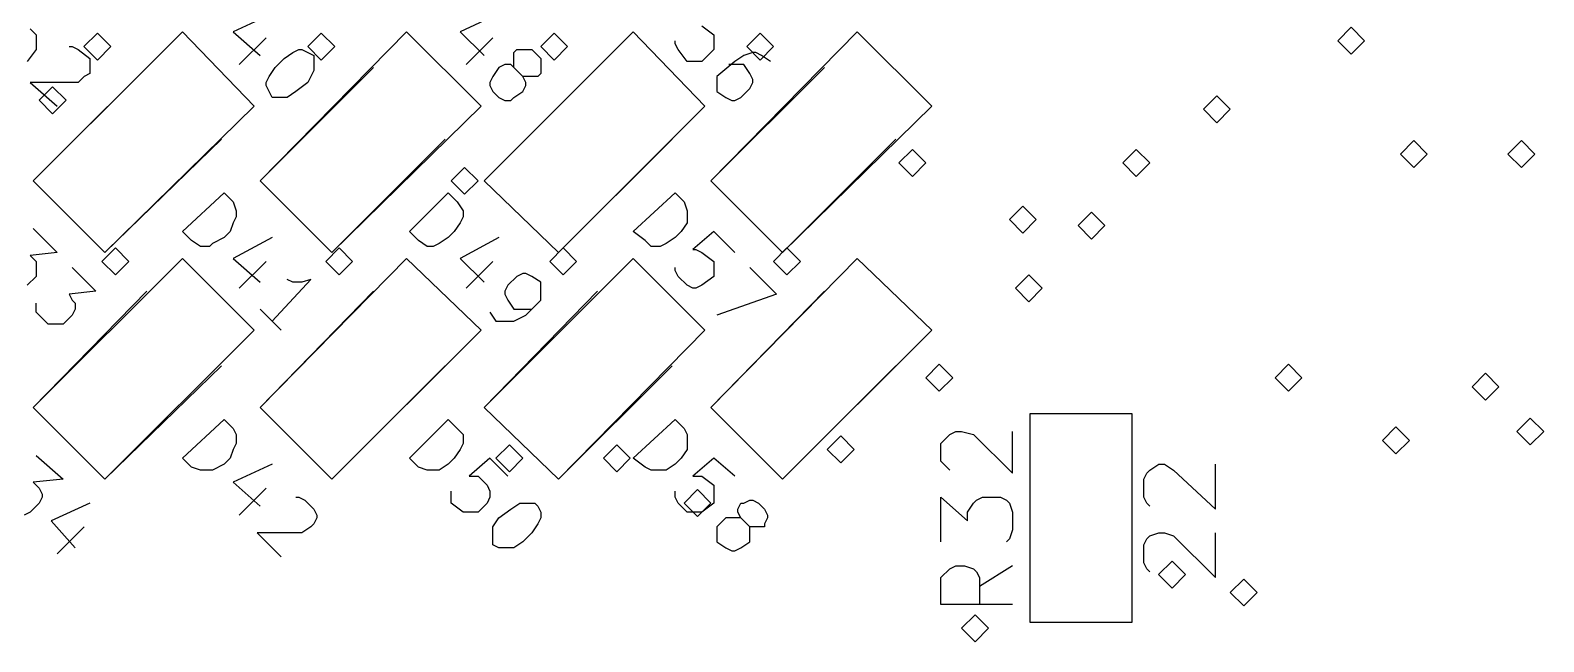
# Model space of a CAD drawing. Extents: x 11 to 154, y 0 to 137.
# Drawn here: x 58.18 to 79.64, y 48.05 to 56.73 of the extents above; entities that cross this region are included whole.
import ezdxf

# ---------------------------------------------------------------- set-up
doc = ezdxf.new("R2010")
doc.units = 0

msp = doc.modelspace()

# ---------------------------------------------------------------- linework, layer by layer
at = {"layer": '1'}
for p, q in [((58.219611, 54.589329), (60.336275, 56.705993)), ((58.939269, 56.49433), (59.12977, 56.684827)), ((59.12977, 56.684827), (59.320271, 56.49433)), ((60.336275, 56.705993), (61.352282, 55.647661)), ((61.436935, 54.589329), (63.511271, 56.705993)), ((62.114265, 56.49433), (62.304766, 56.684827)), ((62.304766, 56.684827), (62.495267, 56.49433)), ((63.511271, 56.705993), (64.569603, 55.647661)), ((64.611931, 54.589329), (66.728595, 56.705993)), ((65.416272, 56.49433), (65.606773, 56.684827)), ((65.606773, 56.684827), (65.797274, 56.49433)), ((66.728595, 56.705993), (67.744599, 55.647661)), ((67.829269, 54.589329), (69.903591, 56.705993)), ((68.337263, 56.49433), (68.527764, 56.684827)), ((68.527764, 56.684827), (68.718265, 56.49433)), ((69.903591, 56.705993), (70.961923, 55.647661)), ((76.71925, 56.578996), (76.909751, 56.769496)), ((76.909751, 56.769496), (77.100252, 56.578996)), ((59.12977, 56.303826), (58.939269, 56.49433)), ((59.320271, 56.49433), (59.12977, 56.303826)), ((59.320271, 56.49433), (59.320271, 56.49433)), ((62.304766, 56.303826), (62.114265, 56.49433)), ((62.495267, 56.49433), (62.304766, 56.303826)), ((62.495267, 56.49433), (62.495267, 56.49433)), ((65.606773, 56.303826), (65.416272, 56.49433)), ((65.797274, 56.49433), (65.606773, 56.303826)), ((65.797274, 56.49433), (65.797274, 56.49433)), ((68.527764, 56.303826), (68.337263, 56.49433)), ((68.718265, 56.49433), (68.527764, 56.303826)), ((68.718265, 56.49433), (68.718265, 56.49433)), ((76.909751, 56.388492), (76.71925, 56.578996)), ((77.100252, 56.578996), (76.909751, 56.388492)), ((77.100252, 56.578996), (77.100252, 56.578996)), ((58.304281, 55.732328), (58.49478, 55.922826)), ((58.49478, 55.922826), (58.68528, 55.732328)), ((58.49478, 55.54183), (58.304281, 55.732328)), ((58.68528, 55.732328), (58.49478, 55.54183)), ((58.68528, 55.732328), (58.68528, 55.732328)), ((61.352282, 55.647661), (59.235618, 53.573331)), ((64.569603, 55.647661), (62.452939, 53.573331)), ((67.744599, 55.647661), (65.670263, 53.573331)), ((70.961923, 55.647661), (68.845259, 53.573331)), ((74.814249, 55.605325), (75.00475, 55.795829)), ((75.00475, 55.414828), (74.814249, 55.605325)), ((75.00475, 55.795829), (75.195251, 55.605325)), ((75.195251, 55.605325), (75.00475, 55.414828)), ((75.195251, 55.605325), (75.195251, 55.605325)), ((77.608246, 54.970329), (77.798746, 55.160827)), ((77.798746, 55.160827), (77.989245, 54.970329)), ((79.132247, 54.970329), (79.322746, 55.160827)), ((79.322746, 55.160827), (79.513246, 54.970329)), ((70.496271, 54.843326), (70.68677, 55.03383)), ((70.68677, 55.03383), (70.87727, 54.843326)), ((73.671267, 54.843326), (73.861766, 55.03383)), ((73.861766, 55.03383), (74.052266, 54.843326)), ((77.798746, 54.779831), (77.608246, 54.970329)), ((77.989245, 54.970329), (77.798746, 54.779831)), ((77.989245, 54.970329), (77.989245, 54.970329)), ((79.322746, 54.779831), (79.132247, 54.970329)), ((79.513246, 54.970329), (79.322746, 54.779831)), ((79.513246, 54.970329), (79.513246, 54.970329)), ((64.146279, 54.589329), (64.336778, 54.779827)), ((64.336778, 54.779827), (64.527278, 54.589329)), ((70.68677, 54.652829), (70.496271, 54.843326)), ((70.87727, 54.843326), (70.68677, 54.652829)), ((70.87727, 54.843326), (70.87727, 54.843326)), ((73.861766, 54.652829), (73.671267, 54.843326)), ((74.052266, 54.843326), (73.861766, 54.652829)), ((74.052266, 54.843326), (74.052266, 54.843326)), ((59.235618, 53.573331), (58.219611, 54.589329)), ((62.452939, 53.573331), (61.436935, 54.589329)), ((64.336778, 54.39883), (64.146279, 54.589329)), ((64.527278, 54.589329), (64.336778, 54.39883)), ((64.527278, 54.589329), (64.527278, 54.589329)), ((65.670263, 53.573331), (64.611931, 54.589329)), ((68.845259, 53.573331), (67.829269, 54.589329)), ((72.062597, 54.038999), (72.253096, 54.229497)), ((72.253096, 54.229497), (72.443596, 54.038999)), ((73.036259, 53.95433), (73.226759, 54.144828)), ((73.226759, 54.144828), (73.417259, 53.95433)), ((72.253096, 53.848496), (72.062597, 54.038999)), ((72.443596, 54.038999), (72.253096, 53.848496)), ((72.443596, 54.038999), (72.443596, 54.038999)), ((73.226759, 53.763832), (73.036259, 53.95433)), ((73.417259, 53.95433), (73.226759, 53.763832)), ((73.417259, 53.95433), (73.417259, 53.95433)), ((58.219611, 51.371997), (60.336275, 53.488661)), ((59.193277, 53.446328), (59.383777, 53.636832)), ((59.383777, 53.25583), (59.193277, 53.446328)), ((59.383777, 53.636832), (59.574276, 53.446328)), ((59.574276, 53.446328), (59.383777, 53.25583)), ((59.574276, 53.446328), (59.574276, 53.446328)), ((60.336275, 53.488661), (61.352282, 52.472665)), ((61.436935, 51.371997), (63.511271, 53.488661)), ((62.368273, 53.446328), (62.558773, 53.636832)), ((62.558773, 53.25583), (62.368273, 53.446328)), ((62.558773, 53.636832), (62.749272, 53.446328)), ((62.749272, 53.446328), (62.558773, 53.25583)), ((62.749272, 53.446328), (62.749272, 53.446328)), ((63.511271, 53.488661), (64.569603, 52.472665)), ((64.611931, 51.371997), (66.728595, 53.488661)), ((65.543269, 53.446328), (65.733769, 53.636832)), ((65.733769, 53.25583), (65.543269, 53.446328)), ((65.733769, 53.636832), (65.924268, 53.446328)), ((65.924268, 53.446328), (65.733769, 53.25583)), ((65.924268, 53.446328), (65.924268, 53.446328)), ((66.728595, 53.488661), (67.744599, 52.472665)), ((67.829269, 51.371997), (69.903591, 53.488661)), ((68.718265, 53.446328), (68.908765, 53.636832)), ((68.908765, 53.25583), (68.718265, 53.446328)), ((68.908765, 53.636832), (69.099264, 53.446328)), ((69.099264, 53.446328), (68.908765, 53.25583)), ((69.099264, 53.446328), (69.099264, 53.446328)), ((69.903591, 53.488661), (70.961923, 52.472665)), ((72.147266, 53.065329), (72.337766, 53.255832)), ((72.337766, 53.255832), (72.528265, 53.065329)), ((72.337766, 52.874829), (72.147266, 53.065329)), ((72.528265, 53.065329), (72.337766, 52.874829)), ((72.528265, 53.065329), (72.528265, 53.065329)), ((61.352282, 52.472665), (59.235618, 50.356001)), ((64.569603, 52.472665), (62.452939, 50.356001)), ((67.744599, 52.472665), (65.670263, 50.356001)), ((70.961923, 52.472665), (68.845259, 50.356001)), ((70.87727, 51.795333), (71.067762, 51.985831)), ((71.067762, 51.985831), (71.258254, 51.795333)), ((75.830256, 51.795333), (76.020756, 51.985831)), ((76.020756, 51.985831), (76.211255, 51.795333)), ((71.067762, 51.604835), (70.87727, 51.795333)), ((71.258254, 51.795333), (71.067762, 51.604835)), ((71.258254, 51.795333), (71.258254, 51.795333)), ((76.020756, 51.604835), (75.830256, 51.795333)), ((76.211255, 51.795333), (76.020756, 51.604835)), ((76.211255, 51.795333), (76.211255, 51.795333)), ((78.624252, 51.66833), (78.814752, 51.858834)), ((78.814752, 51.858834), (79.005252, 51.66833)), ((78.814752, 51.477833), (78.624252, 51.66833)), ((79.005252, 51.66833), (78.814752, 51.477833)), ((79.005252, 51.66833), (79.005252, 51.66833)), ((59.235618, 50.356001), (58.219611, 51.371997)), ((62.452939, 50.356001), (61.436935, 51.371997)), ((65.670263, 50.356001), (64.611931, 51.371997)), ((68.845259, 50.356001), (67.829269, 51.371997)), ((72.358927, 51.287336), (73.798261, 51.287336)), ((72.358927, 48.324004), (72.358927, 51.287336)), ((73.798261, 51.287336), (73.798261, 48.324004)), ((77.354257, 50.906337), (77.544756, 51.096834)), ((77.544756, 51.096834), (77.735256, 50.906337)), ((79.259257, 51.033331), (79.449757, 51.223835)), ((79.449757, 51.223835), (79.640256, 51.033331)), ((69.480264, 50.779334), (69.670764, 50.969832)), ((69.670764, 50.969832), (69.861263, 50.779334)), ((77.544756, 50.715833), (77.354257, 50.906337)), ((77.735256, 50.906337), (77.544756, 50.715833)), ((77.735256, 50.906337), (77.735256, 50.906337)), ((79.449757, 50.842833), (79.259257, 51.033331)), ((79.640256, 51.033331), (79.449757, 50.842833)), ((79.640256, 51.033331), (79.640256, 51.033331)), ((64.781267, 50.652332), (64.971767, 50.842835)), ((64.971767, 50.461834), (64.781267, 50.652332)), ((64.971767, 50.842835), (65.162267, 50.652332)), ((65.162267, 50.652332), (64.971767, 50.461834)), ((65.162267, 50.652332), (65.162267, 50.652332)), ((66.305268, 50.652332), (66.495768, 50.842835)), ((66.495768, 50.461834), (66.305268, 50.652332)), ((66.495768, 50.842835), (66.686267, 50.652332)), ((66.686267, 50.652332), (66.495768, 50.461834)), ((66.686267, 50.652332), (66.686267, 50.652332)), ((69.670764, 50.588836), (69.480264, 50.779334)), ((69.861263, 50.779334), (69.670764, 50.588836)), ((69.861263, 50.779334), (69.861263, 50.779334)), ((67.448269, 50.017335), (67.638769, 50.207833)), ((67.638769, 49.826835), (67.448269, 50.017335)), ((67.638769, 50.207833), (67.829269, 50.017335)), ((67.829269, 50.017335), (67.638769, 49.826835)), ((67.829269, 50.017335), (67.829269, 50.017335)), ((74.179261, 49.001336), (74.36976, 49.191834)), ((74.36976, 49.191834), (74.56026, 49.001336)), ((74.36976, 48.810839), (74.179261, 49.001336)), ((74.56026, 49.001336), (74.36976, 48.810839)), ((74.56026, 49.001336), (74.56026, 49.001336)), ((75.195251, 48.747339), (75.385751, 48.937837)), ((75.385751, 48.937837), (75.576251, 48.747339)), ((75.385751, 48.556836), (75.195251, 48.747339)), ((75.576251, 48.747339), (75.385751, 48.556836)), ((75.576251, 48.747339), (75.576251, 48.747339)), ((71.385264, 48.239337), (71.575764, 48.429835)), ((71.575764, 48.429835), (71.766264, 48.239337)), ((73.798261, 48.324004), (72.358927, 48.324004)), ((71.575764, 48.048838), (71.385264, 48.239337)), ((71.766264, 48.239337), (71.575764, 48.048838)), ((71.766264, 48.239337), (71.766264, 48.239337))]:
    msp.add_line(p, q, dxfattribs=at)
at = {"layer": 'top silk'}
for p, q in [((61.606763, 56.959466), (61.056425, 56.705469)), ((64.8241, 56.959466), (64.273765, 56.705469)), ((58.177667, 56.7479), (58.262333, 56.663234)), ((58.262333, 56.663234), (58.262333, 56.451568)), ((61.056425, 56.705469), (61.437428, 56.366803)), ((64.273765, 56.705469), (64.612424, 56.366803)), ((67.702634, 56.7902), (67.871967, 56.6632)), ((67.871967, 56.6632), (67.871967, 56.451534)), ((58.262333, 56.451568), (58.135333, 56.282234)), ((58.728, 56.4939), (58.770333, 56.4939)), ((58.770333, 56.4939), (58.855, 56.451567)), ((58.855, 56.451567), (59.024333, 56.324567)), ((61.522094, 56.6208), (61.141095, 56.2398)), ((61.902934, 56.4092), (61.9876, 56.451533)), ((61.9876, 56.451533), (62.029933, 56.451533)), ((62.029933, 56.451533), (62.1146, 56.4092)), ((64.739434, 56.6208), (64.358432, 56.2398)), ((65.0356, 56.409166), (65.077933, 56.4515)), ((65.077933, 56.4515), (65.2896, 56.4515)), ((65.2896, 56.4515), (65.4166, 56.3245)), ((67.321634, 56.5362), (67.321634, 56.578534)), ((67.363968, 56.451534), (67.321634, 56.5362)), ((67.490968, 56.282201), (67.363968, 56.451534)), ((67.871967, 56.451534), (67.702634, 56.282201)), ((59.024333, 56.324567), (59.024333, 56.1129)), ((61.648934, 56.197534), (61.775934, 56.324533)), ((61.775934, 56.324533), (61.902934, 56.4092)), ((62.1146, 56.4092), (62.199267, 56.366867)), ((62.199267, 56.366867), (62.199267, 56.1552)), ((64.9086, 56.239833), (64.823934, 56.1975)), ((64.993267, 56.239833), (64.9086, 56.239833)), ((65.1626, 56.0705), (64.993267, 56.239833)), ((65.0356, 56.1975), (65.0356, 56.409166)), ((65.4166, 56.3245), (65.4166, 56.112833)), ((67.702634, 56.282201), (67.490968, 56.282201)), ((68.168301, 56.2822), (67.914301, 56.070534)), ((68.2953, 56.239867), (68.083634, 56.239867)), ((68.2953, 56.366867), (68.168301, 56.2822)), ((68.4223, 56.4092), (68.2953, 56.366867)), ((68.379967, 56.112867), (68.2953, 56.239867)), ((68.464634, 56.4092), (68.4223, 56.4092)), ((68.5493, 56.366867), (68.464634, 56.4092)), ((68.6763, 56.2822), (68.5493, 56.366867)), ((59.828773, 56.197472), (58.220104, 54.588805)), ((58.939666, 56.070567), (58.855, 55.985901)), ((59.024333, 56.1129), (58.939666, 56.070567)), ((63.046095, 56.197472), (61.437428, 54.588805)), ((61.521934, 55.985867), (61.564267, 56.070534)), ((61.564267, 56.070534), (61.648934, 56.197534)), ((62.199267, 56.1552), (62.1146, 55.985867)), ((66.221091, 56.197472), (64.612424, 54.588805)), ((64.739267, 56.0705), (64.696934, 55.985834)), ((64.823934, 56.1975), (64.739267, 56.0705)), ((65.374266, 56.0705), (65.1626, 56.0705)), ((65.204933, 55.985834), (65.1626, 56.0705)), ((65.4166, 56.112833), (65.374266, 56.0705)), ((69.438431, 56.197472), (67.829761, 54.588805)), ((67.914301, 56.070534), (67.914301, 55.858867)), ((68.4223, 56.0282), (68.379967, 56.112867)), ((68.4223, 55.985867), (68.4223, 56.0282)), ((58.855, 55.985901), (58.177667, 55.985901)), ((58.177667, 55.985901), (58.558667, 55.647234)), ((61.521934, 55.943534), (61.521934, 55.985867)), ((61.606601, 55.774201), (61.521934, 55.943534)), ((61.945267, 55.858867), (61.818267, 55.774201)), ((62.1146, 55.985867), (61.945267, 55.858867)), ((64.696934, 55.985834), (64.696934, 55.9435)), ((64.696934, 55.9435), (64.739267, 55.858834)), ((64.739267, 55.858834), (64.823934, 55.774167)), ((65.0356, 55.774167), (65.1626, 55.858834)), ((65.1626, 55.858834), (65.204933, 55.9435)), ((65.204933, 55.9435), (65.204933, 55.985834)), ((67.914301, 55.858867), (68.041301, 55.774201)), ((68.252967, 55.774201), (68.379967, 55.9012)), ((68.379967, 55.9012), (68.4223, 55.985867)), ((61.818267, 55.774201), (61.606601, 55.774201)), ((64.823934, 55.774167), (64.9086, 55.731834)), ((64.9086, 55.731834), (64.993267, 55.731834)), ((64.993267, 55.731834), (65.0356, 55.774167)), ((68.041301, 55.774201), (68.125967, 55.731867)), ((68.125967, 55.731867), (68.168301, 55.731867)), ((68.168301, 55.731867), (68.252967, 55.774201)), ((59.23611, 53.572806), (60.887105, 55.181468)), ((62.453432, 53.572806), (64.062101, 55.181468)), ((65.670756, 53.572806), (67.279423, 55.181468)), ((68.845752, 53.572806), (70.454419, 55.181468)), ((58.220104, 54.588805), (59.23611, 53.572806)), ((61.437428, 54.588805), (62.453432, 53.572806)), ((64.612424, 54.588805), (65.670756, 53.572806)), ((67.829761, 54.588805), (68.845752, 53.572806)), ((60.3366, 53.8692), (60.929266, 54.419533)), ((60.929266, 54.419533), (61.056266, 54.292533)), ((63.554, 53.8692), (64.104333, 54.419533)), ((64.104333, 54.419533), (64.231332, 54.292533)), ((66.729, 53.8692), (67.321666, 54.419533)), ((67.321666, 54.419533), (67.448666, 54.292533)), ((61.056266, 54.292533), (61.098599, 54.165533)), ((61.098599, 54.165533), (61.098599, 54.080866)), ((64.231332, 54.292533), (64.315999, 54.165533)), ((64.315999, 54.165533), (64.315999, 54.080866)), ((67.448666, 54.292533), (67.490999, 54.165533)), ((67.490999, 54.165533), (67.490999, 53.9962)), ((58.22, 53.9115), (58.558666, 53.572834)), ((61.056266, 53.9962), (61.013932, 53.8692)), ((61.098599, 54.080866), (61.056266, 53.9962)), ((64.273666, 53.9962), (64.188999, 53.8692)), ((64.315999, 54.080866), (64.273666, 53.9962)), ((67.490999, 53.9962), (67.406332, 53.8692)), ((60.4636, 53.7422), (60.3366, 53.8692)), ((60.5906, 53.657534), (60.4636, 53.7422)), ((60.7176, 53.657534), (60.5906, 53.657534)), ((60.759933, 53.699867), (60.7176, 53.657534)), ((60.929266, 53.784533), (60.759933, 53.699867)), ((61.013932, 53.8692), (60.929266, 53.784533)), ((61.606763, 53.78447), (61.056425, 53.488137)), ((63.681, 53.7422), (63.554, 53.8692)), ((63.808, 53.657534), (63.681, 53.7422)), ((63.892666, 53.657534), (63.808, 53.657534)), ((63.977333, 53.699867), (63.892666, 53.657534)), ((64.104333, 53.784533), (63.977333, 53.699867)), ((64.188999, 53.8692), (64.104333, 53.784533)), ((64.8241, 53.78447), (64.273765, 53.488137)), ((66.898333, 53.7422), (66.729, 53.8692)), ((66.983, 53.657534), (66.898333, 53.7422)), ((67.11, 53.657534), (66.983, 53.657534)), ((67.194666, 53.699867), (67.11, 53.657534)), ((67.321666, 53.784533), (67.194666, 53.699867)), ((67.406332, 53.8692), (67.321666, 53.784533)), ((67.871967, 53.869233), (67.575634, 53.615233)), ((68.1683, 53.5729), (67.871967, 53.869233)), ((58.558666, 53.572834), (58.177667, 53.5305)), ((58.177667, 53.5305), (58.262333, 53.445834)), ((58.262333, 53.445834), (58.262333, 53.234168)), ((61.056425, 53.488137), (61.437428, 53.149471)), ((61.522094, 53.445804), (61.141095, 53.064804)), ((64.273765, 53.488137), (64.612424, 53.149471)), ((64.739434, 53.445804), (64.358432, 53.064804)), ((67.575634, 53.615233), (67.617967, 53.615233)), ((67.617967, 53.615233), (67.702634, 53.5729)), ((67.702634, 53.5729), (67.871967, 53.4459)), ((67.871967, 53.4459), (67.871967, 53.234234)), ((58.262333, 53.234168), (58.135333, 53.107168)), ((58.7703, 53.3612), (59.108966, 53.022534)), ((65.078, 53.234199), (64.951, 53.1072)), ((65.162666, 53.276533), (65.078, 53.234199)), ((65.204999, 53.276533), (65.162666, 53.276533)), ((65.289666, 53.234199), (65.204999, 53.276533)), ((65.416666, 53.149533), (65.289666, 53.234199)), ((67.321634, 53.3189), (67.321634, 53.361234)), ((67.363968, 53.234234), (67.321634, 53.3189)), ((67.490968, 53.107234), (67.363968, 53.234234)), ((67.871967, 53.234234), (67.702634, 53.107234)), ((68.380099, 53.361142), (68.761098, 52.980143)), ((59.828773, 53.022476), (58.220104, 51.371473)), ((59.108966, 53.022534), (58.727967, 52.9802)), ((63.046095, 53.022476), (61.437428, 51.371473)), ((61.606763, 52.599143), (62.157101, 53.191807)), ((61.903094, 53.149471), (61.818427, 53.191807)), ((62.030107, 53.149471), (61.903094, 53.149471)), ((62.157101, 53.191807), (62.030107, 53.149471)), ((66.221091, 53.022476), (64.612424, 51.371473)), ((64.951, 53.1072), (64.908666, 53.022533)), ((64.908666, 53.022533), (64.908666, 52.9802)), ((65.416666, 52.895533), (65.416666, 53.149533)), ((67.575634, 53.064901), (67.490968, 53.107234)), ((67.617967, 53.064901), (67.575634, 53.064901)), ((67.702634, 53.107234), (67.617967, 53.064901)), ((69.438431, 53.022476), (67.829761, 51.371473)), ((58.262301, 52.726201), (58.262301, 52.853201)), ((58.727967, 52.9802), (58.7703, 52.895534)), ((58.7703, 52.895534), (58.812633, 52.853201)), ((58.812633, 52.853201), (58.812633, 52.768534)), ((64.908666, 52.9802), (64.951, 52.895533)), ((64.951, 52.895533), (65.035666, 52.768533)), ((65.204999, 52.683867), (65.416666, 52.895533)), ((68.761098, 52.980143), (67.91443, 52.68381)), ((58.431634, 52.556868), (58.262301, 52.726201)), ((58.7703, 52.683868), (58.6433, 52.556868)), ((58.812633, 52.768534), (58.7703, 52.683868)), ((61.733758, 52.472141), (61.437428, 52.768471)), ((64.697, 52.7262), (64.781667, 52.5992)), ((64.781667, 52.5992), (65.035666, 52.5992)), ((65.035666, 52.768533), (65.289666, 52.768533)), ((65.035666, 52.5992), (65.204999, 52.683867)), ((58.6433, 52.556868), (58.431634, 52.556868)), ((59.23611, 50.355477), (60.887105, 51.964144)), ((62.453432, 50.355477), (64.062101, 51.964144)), ((65.670756, 50.355477), (67.279423, 51.964144)), ((68.845752, 50.355477), (70.454419, 51.964144)), ((58.220104, 51.371473), (59.23611, 50.355477)), ((61.437428, 51.371473), (62.453432, 50.355477)), ((64.612424, 51.371473), (65.670756, 50.355477)), ((67.829761, 51.371473), (68.845752, 50.355477)), ((60.3366, 50.6519), (60.929266, 51.202233)), ((60.929266, 51.202233), (61.056266, 51.075233)), ((63.554, 50.6519), (64.104333, 51.202233)), ((64.104333, 51.202233), (64.315999, 50.990566)), ((66.729, 50.6519), (67.321666, 51.202233)), ((67.321666, 51.202233), (67.448666, 51.075233)), ((61.056266, 51.075233), (61.098599, 50.990566)), ((61.098599, 50.990566), (61.098599, 50.863566)), ((64.315999, 50.990566), (64.315999, 50.863566)), ((67.448666, 51.075233), (67.490999, 50.990566)), ((67.490999, 50.990566), (67.490999, 50.7789)), ((71.0893, 50.8635), (71.2163, 50.990499)), ((71.2163, 50.990499), (71.300967, 51.032833)), ((71.300967, 51.032833), (71.385633, 51.032833)), ((71.385633, 51.032833), (71.554966, 50.990499)), ((71.554966, 50.990499), (72.105299, 50.440167)), ((72.105299, 50.440167), (72.105299, 51.032833)), ((58.2623, 50.6942), (58.6433, 50.355534)), ((61.056266, 50.7789), (61.013932, 50.6519)), ((61.098599, 50.863566), (61.056266, 50.7789)), ((64.273666, 50.7789), (64.188999, 50.6519)), ((64.315999, 50.863566), (64.273666, 50.7789)), ((67.490999, 50.7789), (67.406332, 50.6519)), ((71.0893, 50.6095), (71.0893, 50.8635)), ((60.4636, 50.5249), (60.3366, 50.6519)), ((60.5906, 50.482567), (60.4636, 50.5249)), ((60.759933, 50.482567), (60.5906, 50.482567)), ((60.929266, 50.567233), (60.759933, 50.482567)), ((61.013932, 50.6519), (60.929266, 50.567233)), ((61.606763, 50.567146), (61.056425, 50.313141)), ((63.681, 50.5249), (63.554, 50.6519)), ((63.808, 50.482567), (63.681, 50.5249)), ((63.977333, 50.482567), (63.808, 50.482567)), ((64.104333, 50.567233), (63.977333, 50.482567)), ((64.188999, 50.6519), (64.104333, 50.567233)), ((64.697, 50.6519), (64.400667, 50.3979)), ((64.951, 50.3979), (64.697, 50.6519)), ((66.898333, 50.5249), (66.729, 50.6519)), ((66.983, 50.482567), (66.898333, 50.5249)), ((67.194666, 50.482567), (66.983, 50.482567)), ((67.321666, 50.567233), (67.194666, 50.482567)), ((67.406332, 50.6519), (67.321666, 50.567233)), ((67.871967, 50.6519), (67.575634, 50.3979)), ((68.1683, 50.3979), (67.871967, 50.6519)), ((71.2163, 50.4825), (71.0893, 50.6095)), ((73.967933, 50.3555), (74.010267, 50.440166)), ((74.010267, 50.440166), (74.0526, 50.482499)), ((74.0526, 50.482499), (74.1796, 50.567166)), ((74.1796, 50.567166), (74.264266, 50.567166)), ((74.264266, 50.567166), (74.391266, 50.482499)), ((74.391266, 50.482499), (74.983932, 49.932167)), ((74.983932, 49.932167), (74.983932, 50.567166)), ((58.6433, 50.355534), (58.219967, 50.3132)), ((58.219967, 50.3132), (58.304633, 50.228534)), ((58.304633, 50.228534), (58.346967, 50.143867)), ((61.056425, 50.313141), (61.437428, 49.974475)), ((61.522094, 50.22848), (61.141095, 49.84748)), ((64.400667, 50.3979), (64.527667, 50.3979)), ((64.527667, 50.3979), (64.654667, 50.2709)), ((64.654667, 50.2709), (64.697, 50.186234)), ((67.575634, 50.3979), (67.702634, 50.3979)), ((67.702634, 50.3979), (67.871967, 50.2709)), ((67.871967, 50.2709), (67.871967, 50.0169)), ((73.967933, 50.1015), (73.967933, 50.3555)), ((58.304633, 50.016868), (58.177633, 49.889868)), ((58.346967, 50.101534), (58.304633, 50.016868)), ((58.346967, 50.143867), (58.346967, 50.101534)), ((59.024431, 50.016811), (58.474108, 49.762811)), ((61.9453, 50.1015), (61.987633, 50.1015)), ((61.987633, 50.1015), (62.0723, 50.059167)), ((62.0723, 50.059167), (62.1993, 49.932167)), ((64.146668, 50.0169), (64.146668, 50.186234)), ((64.316001, 49.889901), (64.146668, 50.0169)), ((64.654667, 50.0169), (64.527667, 49.889901)), ((64.697, 50.101567), (64.654667, 50.0169)), ((64.697, 50.186234), (64.697, 50.101567)), ((64.993334, 49.932233), (65.120334, 50.0169)), ((65.120334, 50.0169), (65.332, 50.0169)), ((65.332, 50.0169), (65.374333, 49.974567)), ((67.321634, 50.101567), (67.321634, 50.186234)), ((67.363968, 50.0169), (67.321634, 50.101567)), ((67.490968, 49.889901), (67.363968, 50.0169)), ((67.871967, 50.0169), (67.702634, 49.889901)), ((68.210667, 49.9322), (68.253, 50.016866)), ((68.253, 50.016866), (68.295333, 50.016866)), ((68.295333, 50.016866), (68.38, 50.0592)), ((68.38, 50.0592), (68.422333, 50.0592)), ((68.422333, 50.0592), (68.507, 50.016866)), ((68.507, 50.016866), (68.591666, 49.9322)), ((71.0893, 49.4665), (71.0893, 50.101499)), ((71.0893, 50.101499), (71.4703, 49.762833)), ((71.4703, 49.889833), (71.554966, 50.016833)), ((71.554966, 50.016833), (71.597299, 50.059166)), ((71.597299, 50.059166), (71.681966, 50.101499)), ((71.681966, 50.101499), (71.935966, 50.101499)), ((71.935966, 50.101499), (72.020632, 50.059166)), ((72.020632, 50.059166), (72.062965, 50.016833)), ((72.062965, 50.016833), (72.105299, 49.889833)), ((74.010267, 50.016833), (73.967933, 50.1015)), ((74.0526, 49.9745), (74.010267, 50.016833)), ((58.177633, 49.889868), (58.092967, 49.847534)), ((62.1993, 49.932167), (62.241633, 49.8475)), ((62.241633, 49.805167), (62.1993, 49.7205)), ((62.241633, 49.8475), (62.241633, 49.805167)), ((64.527667, 49.889901), (64.316001, 49.889901)), ((64.739334, 49.678234), (64.824001, 49.805234)), ((64.824001, 49.805234), (64.993334, 49.932233)), ((65.374333, 49.974567), (65.416667, 49.8899)), ((65.416667, 49.805234), (65.374333, 49.720567)), ((65.416667, 49.8899), (65.416667, 49.805234)), ((67.702634, 49.889901), (67.490968, 49.889901)), ((68.041334, 49.8052), (67.914334, 49.6782)), ((68.253, 49.8052), (68.041334, 49.8052)), ((68.210667, 49.889867), (68.210667, 49.9322)), ((68.253, 49.8052), (68.210667, 49.889867)), ((68.38, 49.6782), (68.253, 49.8052)), ((68.591666, 49.9322), (68.634, 49.847533)), ((68.634, 49.8052), (68.591666, 49.720533)), ((68.634, 49.847533), (68.634, 49.8052)), ((71.4703, 49.762833), (71.4703, 49.889833)), ((72.105299, 49.889833), (72.105299, 49.635833)), ((58.474108, 49.762811), (58.812767, 49.381812)), ((58.939761, 49.678144), (58.558762, 49.297145)), ((62.029967, 49.593501), (61.394967, 49.593501)), ((61.394967, 49.593501), (61.733634, 49.254834)), ((62.156966, 49.678167), (62.029967, 49.593501)), ((62.1993, 49.7205), (62.156966, 49.678167)), ((64.739334, 49.424234), (64.739334, 49.678234)), ((65.289667, 49.593567), (65.162667, 49.466567)), ((65.374333, 49.720567), (65.289667, 49.593567)), ((67.914334, 49.6782), (67.914334, 49.466534)), ((68.591666, 49.6782), (68.38, 49.6782)), ((68.38, 49.466534), (68.38, 49.6782)), ((68.591666, 49.720533), (68.591666, 49.6782)), ((72.105299, 49.635833), (72.062965, 49.508833)), ((74.0526, 49.551199), (74.1796, 49.593533)), ((74.1796, 49.593533), (74.264266, 49.593533)), ((74.264266, 49.593533), (74.391266, 49.551199)), ((74.983932, 48.958533), (74.983932, 49.593533)), ((64.824001, 49.381901), (64.739334, 49.424234)), ((65.035667, 49.381901), (64.824001, 49.381901)), ((65.162667, 49.466567), (65.035667, 49.381901)), ((67.914334, 49.466534), (68.041334, 49.381867)), ((68.041334, 49.381867), (68.126, 49.339534)), ((68.168333, 49.339534), (68.253, 49.381867)), ((68.253, 49.381867), (68.38, 49.466534)), ((72.062965, 49.508833), (72.020632, 49.4665)), ((73.967933, 49.4242), (74.010267, 49.508866)), ((73.967933, 49.1702), (73.967933, 49.4242)), ((74.010267, 49.508866), (74.0526, 49.551199)), ((74.391266, 49.551199), (74.983932, 48.958533)), ((68.126, 49.339534), (68.168333, 49.339534)), ((74.010267, 49.085533), (73.967933, 49.1702)), ((71.089301, 48.9585), (71.216301, 49.085499)), ((71.089301, 48.5775), (71.089301, 48.9585)), ((71.216301, 49.085499), (71.300968, 49.127833)), ((71.300968, 49.127833), (71.427968, 49.127833)), ((71.427968, 49.127833), (71.554967, 49.085499)), ((71.554967, 49.085499), (71.597301, 49.043166)), ((71.597301, 49.043166), (71.639634, 48.9585)), ((71.639634, 48.9585), (71.639634, 48.5775)), ((72.105414, 49.127814), (71.639745, 48.831476)), ((74.0526, 49.0432), (74.010267, 49.085533)), ((72.1053, 48.5775), (71.089301, 48.5775))]:
    msp.add_line(p, q, dxfattribs=at)

doc.saveas('drawing.dxf')
